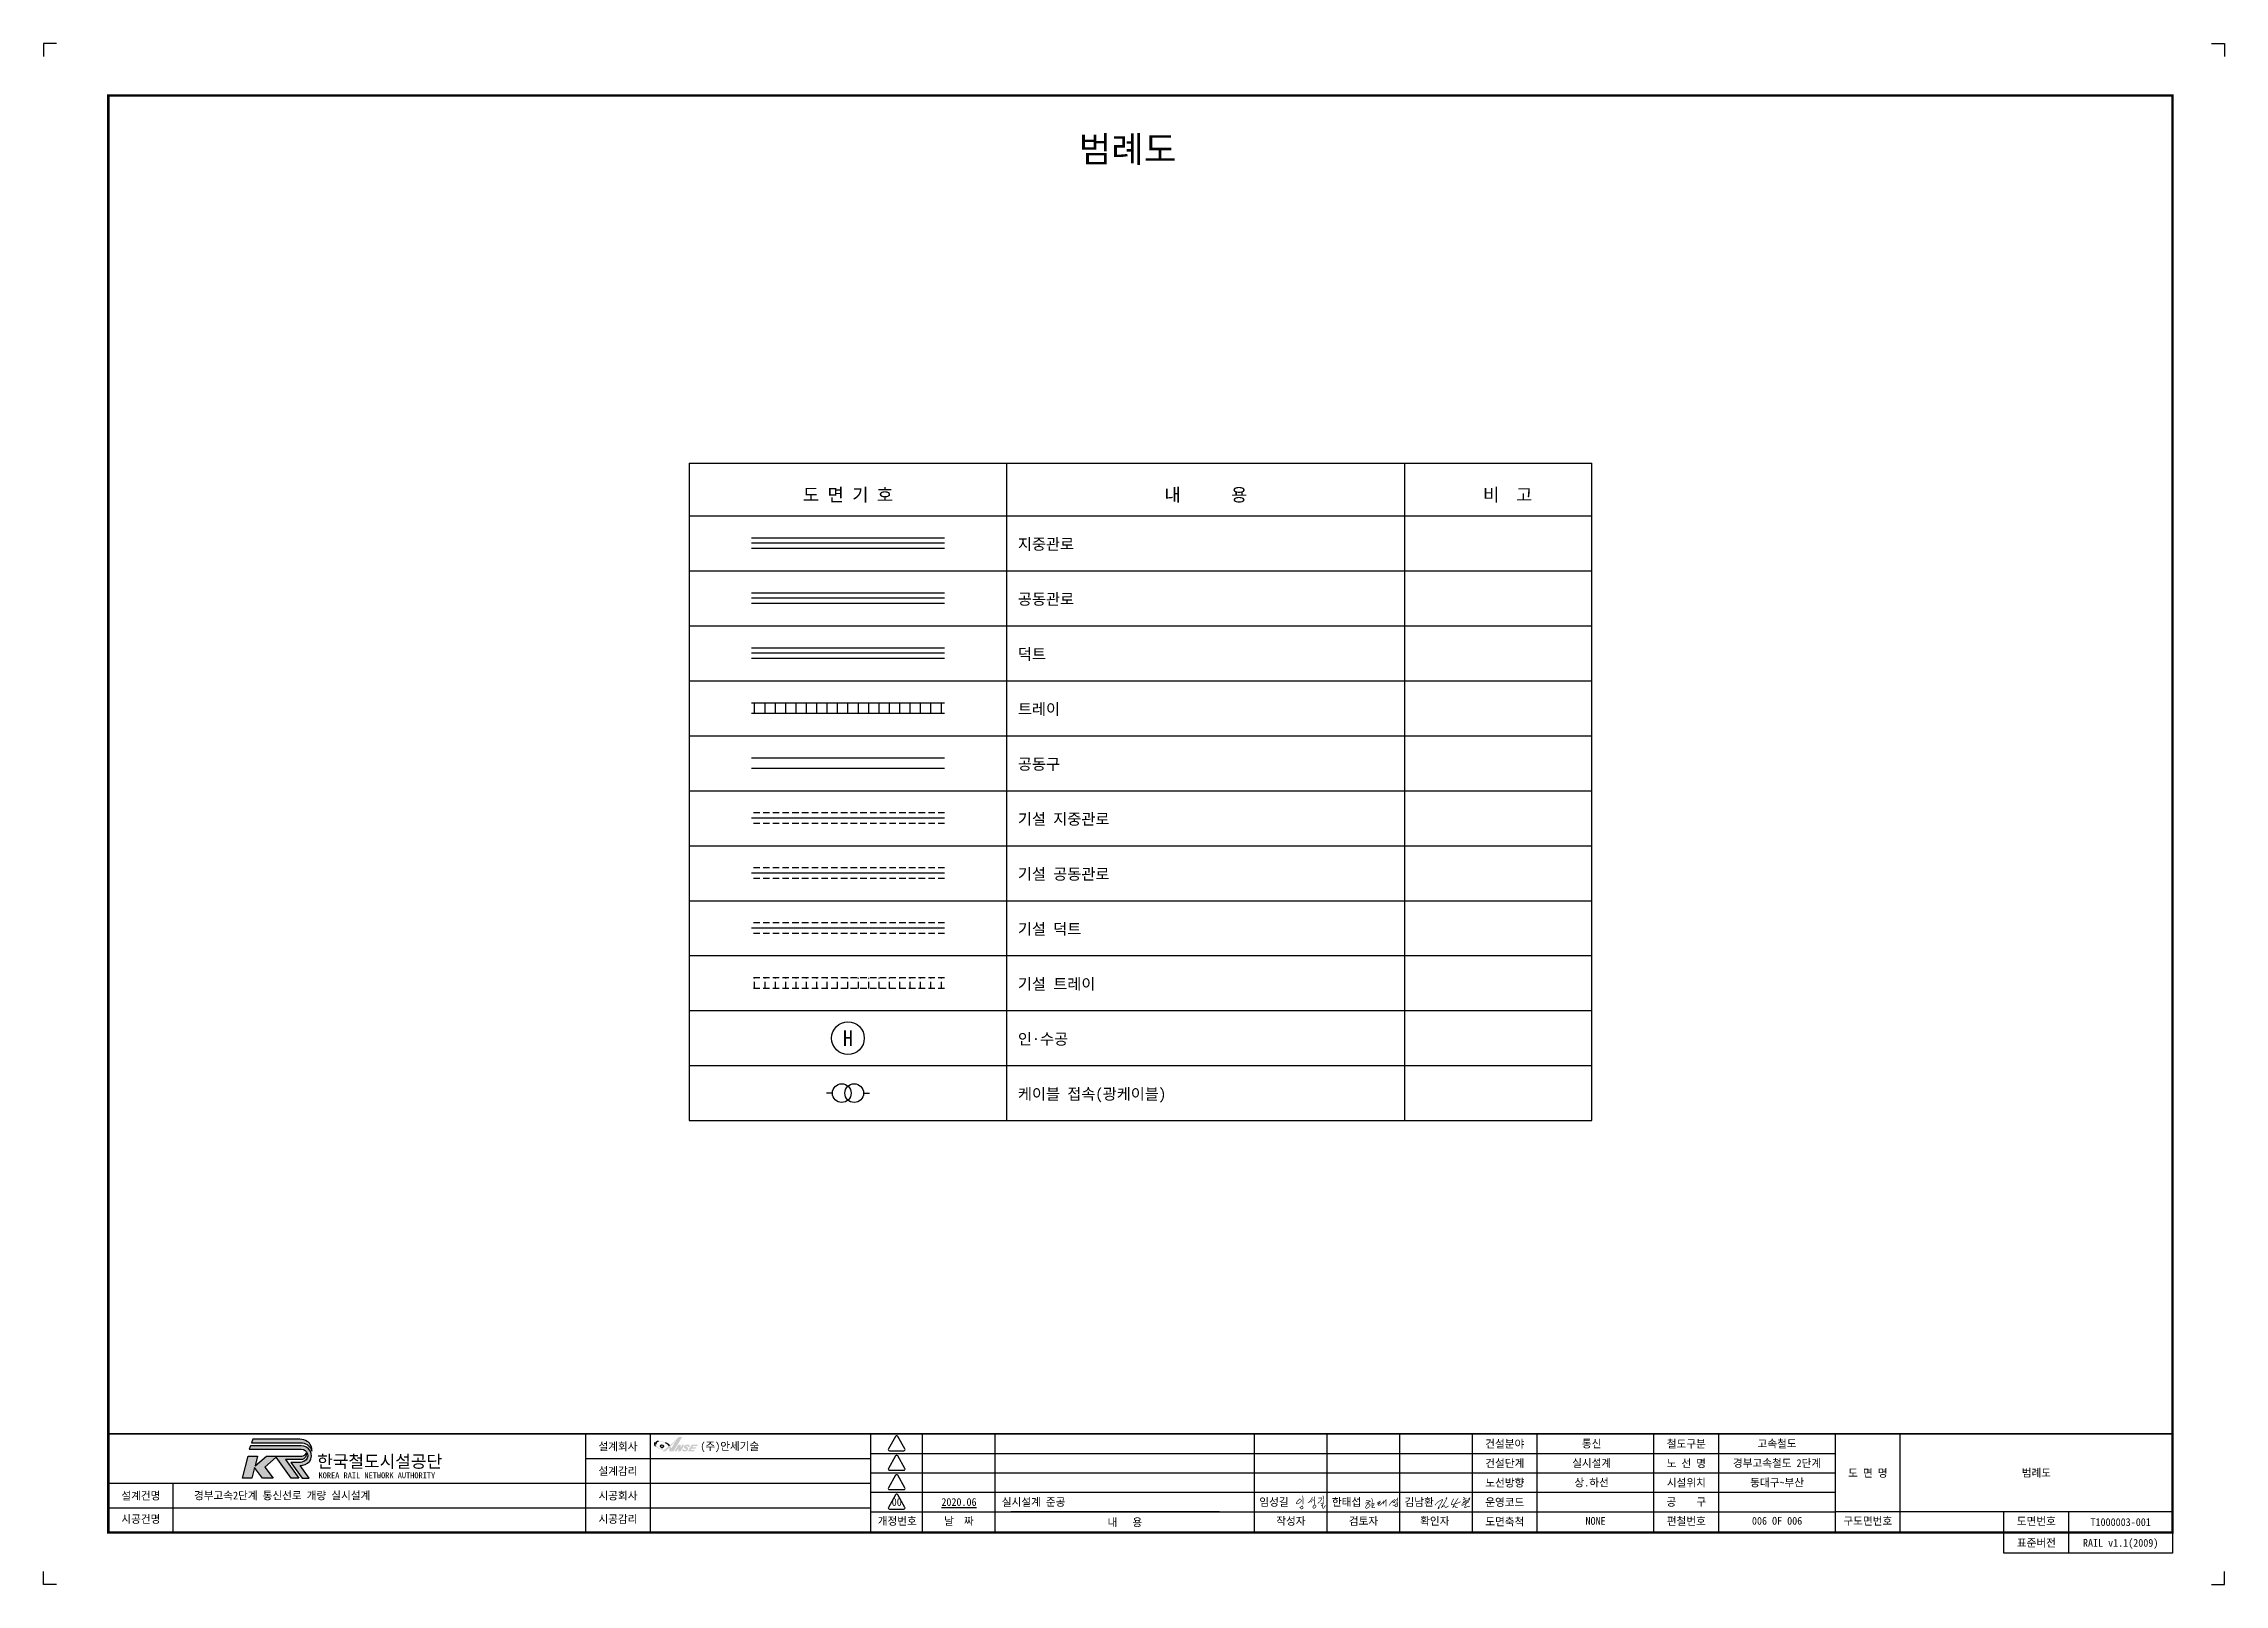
# Paper-space layout '1' of a CAD drawing. Header units: millimetres. Extents: x 0 to 841, y 0 to 594.
# The model-space entities are those that its viewports show. They can reach past a viewport. Long polylines and large blocks are cut down to what shows.
import ezdxf
from ezdxf.enums import TextEntityAlignment as Align

# ---------------------------------------------------------------- set-up
doc = ezdxf.new("R2010")
doc.units = ezdxf.units.MM
doc.linetypes.add('HIDDEN', pattern=[0.375, 0.25, -0.125])
for name, color, linetype in [('TI-TABL-LIN1', 4, 'Continuous'), ('TI-TABL-TEX1', 6, 'Continuous'), ('TN-CABL', 4, 'Continuous'), ('TN-LEAL', 1, 'Continuous'), ('TN-TABL-TEX2', 3, 'Continuous'), ('TN-TEXT', 3, 'Continuous'), ('TT-CABL', 4, 'Continuous'), ('TT-LEAL', 1, 'Continuous'), ('TX-BORD', 7, 'Continuous'), ('TX-PAPR', 2, 'Continuous'), ('TZ-CABL', 4, 'Continuous')]:
    doc.layers.add(name, color=color, linetype=linetype)
doc.styles.add('KORAIL', font='GulimChe.ttf')
doc.styles.get("Standard").update_dxf_attribs({"font": 'GulimChe.ttf'})
doc.styles.add('TB_TEXT', font='GulimChe.ttf')
doc.styles.add('TB_WBTXT', font='GulimChe.ttf')
doc.linetypes.add('TRACKS', pattern='A,0.15,[130,ltypeshp.shx,S=0.25,R=0,X=0,Y=0],0.15', length=0.3)
doc.linetypes.add('ZIGZAG', pattern='A,0.00254,-5.08,[131,ltypeshp.shx,S=5.08,R=0,X=-5.08,Y=0],-10.16,[131,ltypeshp.shx,S=5.08,R=180,X=5.08,Y=0],-5.08', length=20.32254)

# ---------------------------------------------------------------- blocks, each defined once
blk = doc.blocks.new('CXGLOGO-UNIT-KRNA-COLOR')
h = blk.add_hatch(color=166)
edge = h.paths.add_edge_path()
edge.add_arc((15.28417689820614, 4.197971711554786), 10.03249121347428, 59.1949703415619, 87.69044676991336)
edge.add_line((15.68847017159848, 14.22231343046722), (-14.58077318344994, 14.22231343046721))
edge.add_line((-14.58077318344994, 14.22231343046721), (-15.38071509633542, 11.90443236177839))
edge.add_line((-15.38071509633542, 11.90443236177838), (17.29224835930017, 11.90443236177838))
edge.add_arc((16.40496972615716, 4.82896358839912), 7.130885059787258, 14.433821095270389, 82.85230065833838, ccw=False)
edge.add_arc((17.20694736578605, 7.54275202069023), 6.175229065316809, 351.2787629966358, 418.6250231312662)
h = blk.add_hatch(color=166)
edge = h.paths.add_edge_path()
edge.add_line((-17.61769675105171, 3.377942272720972), (-11.56956172773232, 3.377942272720972))
edge.add_line((-11.56956172773232, 3.377942272720972), (-13.06088283087658, -2.830666747647513))
edge.add_line((-13.06088283087658, -2.830666747647527), (-5.769980558596217, 3.377942272720958))
edge.add_line((-5.769980558596217, 3.377942272720972), (16.93123742055946, 3.377942272720972))
edge.add_arc((16.51030444220336, 6.725367535210978), 3.373787257700758, 277.1672263052953, 339.2535510486157)
edge.add_arc((16.45098397643309, 4.507891306077056), 3.373015256171217, -86.06112926190627, 17.64403893110699, ccw=False)
edge.add_line((16.68268356637617, 1.142843428500271), (6.409140098785116, 1.142843428500271))
edge.add_line((6.409140098785116, 1.142843428500271), (15.02566023076918, -10.69490487547505))
edge.add_line((15.02566023076918, -10.69490487547505), (10.13744184566804, -10.69490487547505))
edge.add_line((10.13744184566804, -10.69490487547505), (0.3610050754658971, 2.715690841901562))
edge.add_line((0.3610050754658971, 2.715690841901562), (-6.929897196814466, -3.65848103617185))
edge.add_line((-6.929897196814437, -3.65848103617185), (-1.378868870883991, -10.77768656953279))
edge.add_line((-1.37886887088402, -10.77768656953279), (-8.338366678238344, -10.77768656953279))
edge.add_line((-8.338366678238344, -10.77768656953279), (-13.4751389175226, -3.989607281991979))
edge.add_line((-13.4751389175226, -3.989607281991979), (-15.13216124215234, -10.77768656953279))
edge.add_line((-15.13216124215234, -10.77768656953279), (-21.18029626547153, -10.77768656953279))
edge.add_line((-21.18029626547153, -10.77768656953279), (-17.61769675105171, 3.377942272720972))
h = blk.add_hatch(color=46)
edge = h.paths.add_edge_path()
edge.add_arc((15.3626483023003, 5.48570984433232), 6.164693250607485, 269.17804811812107, 301.54981839904974, ccw=False)
edge.add_line((15.27421408495229, -0.6783490670739951), (9.806037380742026, -0.6783490670739951))
edge.add_line((9.806037380742026, -0.6783490670739951), (17.17979127474254, -10.77768656953279))
edge.add_line((17.17979127474254, -10.77768656953279), (21.73660418394024, -10.77768656953279))
edge.add_line((21.73660418394024, -10.77768656953279), (15.85417240406139, -2.747885053589869))
edge.add_arc((15.50069825419408, 6.106947076098479), 8.86188445081437, 272.2859642479671, 317.0311776740321)
edge.add_arc((16.77008453705079, 3.680403470492848), 6.344758436319061, 325.2804642959406, 452.1313992745275)
edge.add_line((16.53411436829055, 10.02077236312815), (-16.03079960796163, 10.02077236312815))
edge.add_line((-16.03079960796163, 10.02077236312815), (-16.80918251026026, 7.765359858336168))
edge.add_line((-16.80918251026026, 7.765359858336168), (16.59983295563342, 7.765359858336154))
edge.add_arc((16.75941961683799, 3.778496836779979), 3.990055720799702, -62.719327377700324, 92.29221905133511, ccw=False)
at = {"color": 166}
for points in [[(20.42199890129865, 12.81502834436029, 0.1249796640422548), (15.68847017159848, 14.22231343046724), (-14.58077318344996, 14.22231343046722), (-15.38071509633542, 11.9044323617784), (17.2922483593002, 11.9044323617784, -0.3077284353953781), (23.31077690880468, 6.606419323991801, 0.3026142877980904)], [(-17.61769675105171, 3.377942272720986), (-11.56956172773232, 3.377942272720986), (-13.06088283087658, -2.830666747647513), (-5.769980558596217, 3.377942272720986), (16.93123742055948, 3.377942272720986, 0.2777302179227986), (19.66532577266452, 5.530260483704993, -0.48614111596212), (16.6826835663762, 1.142843428500271), (6.409140098785088, 1.142843428500271), (15.0256602307692, -10.69490487547505), (10.13744184566806, -10.69490487547505), (0.3610050754658971, 2.715690841901576), (-6.929897196814466, -3.65848103617185), (-1.37886887088402, -10.77768656953279), (-8.338366678238344, -10.77768656953279), (-13.4751389175226, -3.989607281991979), (-15.13216124215234, -10.77768656953279), (-21.18029626547153, -10.77768656953279)]]:
    blk.add_lwpolyline(points, format="xyb", close=True, dxfattribs=at)
at = {"color": 46}
blk.add_lwpolyline([(18.58826075616648, 0.2322474459183752, -0.1421954075661556), (15.27421408495229, -0.6783490670739809), (9.806037380742026, -0.6783490670739809), (17.17979127474257, -10.77768656953279), (21.73660418394027, -10.77768656953279), (15.85417240406142, -2.747885053589869, 0.1977569199555539), (21.98515803812353, 0.06668405780308717, 0.6179196503906048), (16.53411436829057, 10.02077236312816), (-16.03079960796163, 10.02077236312816), (-16.80918251026026, 7.765359858336183), (16.59983295563345, 7.765359858336168, -0.8026676882342173)], format="xyb", close=True, dxfattribs=at)
blk = doc.blocks.new('CXGLOGO-KRNA-COLOR')
blk.add_blockref('CXGLOGO-UNIT-KRNA-COLOR', (0, 0))
at = {"color": 166, "style": 'KORAIL'}
for s, height, p in [('한국철도시설공단', 8, (26.79254854174661, -4.014001240246074)), ('KOREA RAIL NETWORK AUTHORITY', 3.75, (27.68298465443854, -10.84773395970956))]:
    blk.add_text(s, height=height, dxfattribs=at).set_placement(p)
blk = doc.blocks.new('TXBLKA1-KRNAH')
at = {"layer": 'TX-BORD'}
h = blk.add_hatch(color=5, dxfattribs=at)
h.paths.add_polyline_path([(241.4063994686259, 53.44357285287721, 0.09642523414859705), (239.8506934763151, 54.59052834021374, 0.1233003788176915), (237.0705790972156, 55.37087359688543, 0.1079585573176012), (236.1834424471365, 55.25226173167918, 0.1479744967632781), (235.6317904149444, 54.71303053627582, 0.1467707650542255), (235.6000173035824, 53.85809466932704, 0.1668668906340415), (235.9240033840709, 53.3198987341905, 0.0840022519223122), (237.2964639736071, 52.29423785892604, 0.1250036223900326), (238.5997891564666, 51.9782219609117, 0.3243163253186445), (238.8993024140427, 52.1639993076975, 0.1812316841994872), (238.7988334253286, 52.76569717236617, -0.1762058791554287), (238.4060635148327, 52.66266980407688, -0.165955170282396), (238.425063548072, 52.37462073958824, -0.236090646811862), (238.1064143325348, 52.2743474617775, -0.1631967750734685), (237.1969485109004, 52.59840986077869, -0.211158794338377), (236.1112304448902, 54.02851277376504, -0.492063391591903), (237.1475978824753, 55.14159694789325, -0.264031753096197), (241.0109672421808, 53.11843606192538, -0.02330173323123221), (238.5104170231068, 51.28037746509509), (239.7464833621825, 51.28037746509509, 0.0347521230900015), (241.2386960682733, 52.65495257782658, -0.03845698336544384), (241.2873555266186, 51.28037746509506), (242.9664766844477, 51.28037746509509), (246.2480438904029, 56.80359968731734), (244.8822547063401, 56.80359968731732, -0.03632676023315431)])
h.paths.add_polyline_path([(242.0833795161043, 52.45582058973039), (241.6632429330507, 53.15953497372085, 0.03885019715927752), (244.0622135564541, 55.69276929772922)], flags=16)
h = blk.add_hatch(color=3, dxfattribs=at)
h.paths.add_polyline_path([(244.7924766844477, 51.28037746509516), (245.6064766844477, 51.28037746509516), (247.1357930234035, 53.85437746509512), (246.3217930234036, 53.85437746509512), (245.6397930234035, 52.70649984469454), (245.6397930234036, 53.8543774650951), (244.8257930234035, 53.85437746509513), (243.2964766844477, 51.28037746509511), (244.1104766844476, 51.28037746509511), (244.7924766844477, 52.42825508549571)])
h.paths.add_polyline_path([(247.7250968136725, 51.85435631423226, -0.2067005137707306), (247.1989352585047, 51.8073780813753, -0.3160270247789446), (247.0559488362285, 51.95158075908114, -0.03122541720630437), (247.0592218421318, 52.07237746509513), (246.3630355579726, 52.07237746509513, 0.483425717641843), (246.5161218719088, 51.35490450600067, 0.2038381155352339), (248.0368760640848, 51.4274591764632, 0.0797617688049846), (248.4319833208896, 51.79609764116977, 0.1723780745963488), (248.5790747301409, 52.30251099870635, 0.2215943035447014), (248.2992423273413, 52.81134193875869, 0.03844888053770572), (247.8706275260423, 53.02247861766765, -0.563174447129383), (247.8875138162585, 53.33800498238254, -0.2767727358270014), (248.2936286718885, 53.37017261532333, -0.3126275340550531), (248.421069443198, 53.08437746509512), (249.2083052296988, 53.08437746509512, 0.143900912874409), (249.1699902753837, 53.4756539916308, 0.1692487514255952), (248.8265357881816, 53.82067536417077, 0.1192157251017893), (248.044155149257, 53.88662052032796, 0.1676214941509024), (247.2366198436389, 53.47253802661655, 0.258991357786227), (246.9426491228063, 52.73639125105757, 0.2082459506505788), (247.3039148058284, 52.43556169179829, -0.0226445698384808), (247.7370988649366, 52.19640682992101, -0.5881030024955343)])
h.paths.add_polyline_path([(249.5632536799511, 51.83037746509512), (249.8246752763538, 52.27037746509513), (251.3646752763537, 52.27037746509513), (251.7175944314973, 52.86437746509515), (250.1775944314974, 52.86437746509514), (250.4390160279001, 53.3043774650951), (251.9790160279002, 53.30437746509514), (252.3057930234035, 53.85437746509513), (249.9957930234035, 53.85437746509511), (248.4664766844477, 51.28037746509514), (250.7764766844476, 51.28037746509514), (251.103253679951, 51.83037746509517)])
h.paths.add_polyline_path([(239.0548122739692, 53.25414133625151, 1), (237.8668122739692, 53.25414133625151, 1)])
at = {"layer": 'Defpoints', "color": 1}
blk.add_line((836.0020000199921, 593.9999999999998), (840.9999999999999, 593.9999999999998), dxfattribs=at)
for points in [[(4.997999980007762, 593.9999999999997), (0, 593.9999999999997), (0, 589.0020000199917)], [(836.0020000199921, 593.9999999999998), (840.9999999999999, 593.9999999999998), (840.9999999999999, 589.0020000199918)], [(4.997999980007762, 0), (0, 0), (0, 4.99799998000799)], [(836.002000019992, 0), (841, 0), (841.0000000000005, 4.997999980008444)]]:
    blk.add_lwpolyline(points, dxfattribs=at)
at = {"layer": 'TX-BORD'}
for p, q in [((234, 19.99999999999951), (234, 57.99999999999968)), ((319, 50.49999999999934), (549.5, 50.49999999999855)), ((339, 19.99999999999923), (339, 57.99999999999974)), ((367, 19.99999999999911), (367, 57.99999999999974)), ((466.9999999999999, 20.0000000000004), (466.9999999999999, 57.99999999999875)), ((494.9999999999999, 20.00000000000028), (494.9999999999999, 57.99999999999852)), ((523, 20.0000000000004), (523, 57.99999999999847)), ((549.5, 50.49999999999855), (691, 50.49999999999812)), ((576, 20.00000000000031), (576, 57.99999999999849)), ((621, 20.00000000000118), (621, 57.99999999999839)), ((646, 20.0000000000001), (646, 57.99999999999828)), ((716, 19.9999999999979), (716.0000000000001, 57.99999999999795)), ((209, 48.49999999999962), (319, 48.49999999999928)), ((319, 42.99999999999934), (549.5, 42.99999999999855)), ((549.5, 42.99999999999855), (691, 42.99999999999812)), ((25, 39.00000000000006), (319, 38.99999999999928)), ((50, 19.99999999999988), (50, 38.99999999999997)), ((319, 35.49999999999934), (549.5, 35.49999999999855)), ((549.5, 35.49999999999855), (691, 35.49999999999812)), ((25, 29.50000000000006), (319, 29.49999999999928)), ((319, 27.99999999999934), (691, 27.99999999999812)), ((453.4999999999999, 27.99999999999879), (373, 27.99999999999919)), ((821, 27.99999999999812), (691, 27.99999999999812)), ((756, 19.99999999999791), (755.9999999999999, 27.99999999999812)), ((781, 11.99999999999773), (781, 27.99999999999812))]:
    blk.add_line(p, q, dxfattribs=at)
at = {"layer": 'TX-BORD', "const_width": 1}
blk.add_lwpolyline([(821, 19.99999999999773), (25, 20), (25, 573.9999999999997), (820.9999999999998, 573.9999999999997)], close=True, dxfattribs=at)
at = {"layer": 'TX-BORD'}
for points, const_width in [([(25.00000000000011, 58), (821, 57.99999999999773)], 0.5), ([(209, 19.99999999999974), (209, 57.99999999999968)], 0.5), ([(209, 19.99999999999972), (209, 57.99999999999966)], 0.5), ([(319, 19.99999999999927), (319, 57.99999999999813)], 0.5), ([(551, 20.00000000000139), (551, 57.99999999999861)], 0.5), ([(691, 20.00000000000011), (691, 57.99999999999807)], 0.5), ([(489.1600130389994, 32.46758681266878), (490.22769196775, 32.59938858090062)], 0.24), ([(510.0195796562228, 32.43315865535465), (511.2216600393266, 32.30293667485783), (511.2922693479622, 32.1668278932549), (511.28554090288, 31.9077124872286), (509.6835233896283, 31.24552475898876), (511.28554090288, 31.9077124872286), (511.9313286380223, 32.15023345217782), (511.28554090288, 31.9077124872286), (510.4537922597842, 30.86892563103505), (510.0597024275287, 30.24966009294681), (509.8647272572325, 29.8770235864249), (509.8215426190765, 29.6411571450257), (509.8543496174455, 29.47737607289842), (509.9407347756124, 29.37885643642278), (510.0658844703124, 29.34598316633331), (510.377553486029, 29.36010789451473), (511.0940902096072, 29.83769479681174), (511.3156183482955, 30.09114776199823), (511.5303164968819, 30.36699591331474), (511.5229972602684, 30.65601486439562), (511.4681617134057, 30.82777389541171), (511.3305045330214, 30.94984247781906), (511.0203729469538, 30.99492484767131), (510.4537922597842, 30.86892563103505)], 0.24), ([(511.9571233353812, 33.11841061813107), (512.3188559754868, 32.89579810447938), (512.3888763620682, 32.39646775563116), (512.3089045462767, 31.14291876892929), (512.2140114912289, 29.77130198520653), (512.2440207097343, 29.55730306202396), (512.3852654898242, 29.51809883752059), (512.6112857162404, 29.54776629821356), (512.9451608293314, 29.62201530189366), (513.4822841179124, 29.7620596115455)], 0.24), ([(512.3089045462767, 31.14291876892929), (512.9860430710444, 31.19640857273485), (513.1272884185106, 31.15720433349835), (513.0345209506017, 30.78055635050804), (512.2140114912289, 29.77130198520653)], 0.24), ([(514.3163578836425, 31.56858735552991), (514.586728285788, 31.64009160057004), (515.5028008936694, 32.11362721610429), (514.586728285788, 31.64009160057004), (514.6929858064879, 31.1923586798561), (514.1469815877547, 30.84663189918577), (514.6929858064879, 31.1923586798561), (515.4700917400646, 31.61060939486251), (514.7500344024163, 30.61502936078811), (514.9345663128912, 30.40738186147609), (515.1963537790617, 30.40058403105619), (515.6168203127538, 30.70376478082544), (516.6669987015013, 31.80201633296501), (516.6912952910376, 32.23327131185404), (516.6669987015013, 31.80201633296501), (516.6648054946926, 31.21313749912653), (517.6365254025742, 32.56863166660084), (517.6739970641008, 29.97634225010394)], 0.24), ([(521.0509741958283, 32.83161386854748), (519.7855918590473, 31.70268532271622), (518.8307215322681, 30.4296285236174), (519.7855918590473, 31.70268532271622), (520.4182830274381, 32.26714959563176), (520.3229954945118, 31.82479576568685), (520.4101467007035, 31.55040232489407), (520.6382713970792, 31.46074620867914), (520.9993470358123, 31.65023459590343), (520.9436001127857, 31.92381256224078), (522.0068294404413, 32.9323919349445), (522.0190515063767, 33.40306911795648), (522.0068294404413, 32.9323919349445), (521.9909521822854, 31.9175488922608), (521.9930006314049, 31.59303279171116), (521.6959443325215, 31.85194366627141), (521.9930006314049, 31.59303279171116), (522.084101500496, 31.06733983674239), (522.0642745863341, 30.30379657370164), (521.9726533908793, 30.0026459591204), (521.5831610857113, 29.92902749246278), (521.2914130121752, 29.98893583095195), (521.1293555373916, 30.20247512313478), (521.1724386815708, 30.6514177690894), (521.3588159383374, 30.97104128837343), (521.7684290609693, 31.01273765895757), (522.0824718926236, 31.00458291440314)], 0.24), ([(521.1508971094813, 30.42694644611208), (520.8733568052329, 30.42891997178446), (520.4675461101602, 30.53365677394813), (520.2829228318344, 30.68498252796176)], 0.24)]:
    blk.add_lwpolyline(points, dxfattribs=dict(at, const_width=const_width))
for points in [[(328.5826735850457, 57.05240101960221), (325.7768011598474, 52.19248741960226, 0.5773502691896272), (326.1665125915504, 51.51748741960226), (331.778257441947, 51.51748741960226, 0.5773502691896232), (332.16796887365, 52.19248741960226), (329.3620964484516, 57.05240101960221, 0.5773502691896242)], [(328.5826735850457, 49.55240101960221), (325.7768011598474, 44.69248741960226, 0.5773502691896272), (326.1665125915504, 44.01748741960226), (331.778257441947, 44.01748741960226, 0.5773502691896232), (332.16796887365, 44.69248741960226), (329.3620964484516, 49.55240101960221, 0.5773502691896242)], [(328.5826735850457, 42.05240101960221), (325.7768011598474, 37.19248741960226, 0.5773502691896272), (326.1665125915504, 36.51748741960226), (331.778257441947, 36.51748741960226, 0.5773502691896232), (332.16796887365, 37.19248741960226), (329.3620964484516, 42.05240101960221, 0.5773502691896242)], [(328.5826735850457, 34.5524010196022), (325.7768011598474, 29.69248741960226, 0.5773502691896272), (326.1665125915504, 29.01748741960226), (331.778257441947, 29.01748741960226, 0.5773502691896232), (332.16796887365, 29.69248741960226), (329.3620964484516, 34.5524010196022, 0.5773502691896242)]]:
    blk.add_lwpolyline(points, format="xyb", close=True, dxfattribs=at)
at = {"layer": 'TX-BORD', "const_width": 0.24}
for points in [[(485.567285710192, 34.23816660067875, -0.0315208250896126), (485.6352432469447, 32.1231589344341, 0.01545159354873661), (485.6352432469447, 30.85221385695056, 0.4889471790532753)], [(489.3008338347067, 33.60305291328195, -0.1169116306475773), (488.105782817671, 31.7167442588446, -0.2452755319851038), (487.5358354321506, 31.54526165202877, -2.571837146302994)], [(490.1523264123298, 33.8671961342554, -0.08927261928605283), (490.1170769467676, 31.67186217434339, 0.0689433395333102), (490.061778251975, 30.69346322219388, 0.261352815596447)], [(493.3164155472246, 34.21656804255619, -0.1022877787228727), (493.6023067715025, 33.42068805855636, -0.0802890052105026), (493.5954998333249, 33.06696361665927, 0.06676074427730172), (493.5750790187921, 32.62480805401915, -0.06277988218908334), (493.5342374255626, 31.55683231704655, 8.85417029970614)], [(547.4287145555815, 33.59059871948222, -0.1453477231865773), (547.8821668109332, 33.43211164973408, -0.3072246283789717), (547.954905116581, 33.23268257686982, -0.2126787621477938), (547.3756835712087, 32.49480513249635, -0.1136809964858682), (548.6240789315902, 33.0428295144224, -0.2665072785482806), (548.7411508151916, 33.00225239305391, -3.538723351215448)], [(484.5431941346402, 33.0880641900727, 0.07113350893930157), (483.1460291253061, 31.48428371282948, 0.3942135620219872), (483.2144370805152, 31.10048658874554, 0.2242607603461479), (483.5203546876157, 31.03778224794754, 0.1934384841540774), (484.9697578034828, 32.07516835464401, 0.5449831934072701), (484.6744032917641, 32.71826599349146, 0.0661455407702451), (484.0340821535663, 32.72479497367913, 27.19620828144033)], [(484.4053947816812, 29.84067552136606, 0.02121038023961067), (484.9843805523507, 29.12186194317388, 0.4093688916916354), (485.1375789838694, 29.10809021232273, -0.2118114242614196), (485.4934052928879, 29.20657070306955, 0.4163773721145751), (485.622868242828, 29.30329260849017, 0.1236428030984302), (485.5357840071902, 30.12197306158451, 0.5236310273086059), (485.2838641512782, 30.18738400302342, -0.07298348861113386), (484.5123838037691, 29.69812522186499, 0.005941047346892754)], [(488.5719707142399, 32.27186917162044, -0.1424383958817763), (489.0672829214311, 31.68334750603535, 5.949847471980058)], [(490.0497950649465, 30.53575144257893, 0.2351541737208142), (489.4948041222574, 29.90253390603441, 0.3458570438821519), (489.7025830199407, 29.40732779558467, 0.3067464627027267), (490.2024013395027, 29.45127606035172, 0.1030949943348976), (490.6340585366794, 29.98249932418489, 0.3955710434305414), (490.4877325877031, 30.49821213160635, 0.2429150864420287), (490.0497950649465, 30.53575144257893, 6.064712890599078)], [(491.5467722029546, 33.36415258397434, 0.1399758899503816), (491.8312078334587, 33.2638304953132, 0.0963550295286438), (492.6386547054079, 33.37036174893733, -0.2403214119864326), (492.8521811880868, 33.33843919864717, -0.3531911313863954), (492.931623681841, 33.05324214107854, -0.1573354964211856), (491.3278630192179, 31.22275924672431, -6.381378270864935)], [(492.462127067031, 31.10807719204455), (493.2185477046943, 31.39570334334478, -0.3751763844346677), (493.4524684473001, 31.30912382228014, -0.2662442579652043), (493.4484701693717, 31.12707074739104, -0.04221881482638937), (493.0661439045293, 30.59911773180915, -0.1599388506060752), (492.6282065251175, 30.33514123428698, -0.1716468978659413), (493.2019252739036, 30.37047473526302, -0.4580577727087703), (493.2928568454992, 30.17389456015418, 0.1593261034394191), (493.2271244123955, 29.57774027525748, 0.2277070299917411), (493.3891924765131, 29.36629259081277, 0.4079876222113941), (493.7313361037197, 29.47426588522606, -0.001483360995179626), (493.8934041678377, 29.77569130816914, 0.004185728219223644), (494.1419649915181, 30.24403319376085, -0.1004838167353817), (494.3284650132841, 30.4747327748051, -0.3462772570127932)], [(536.704647253515, 30.47575809198479, -0.3829011668533099), (536.6544238616606, 30.70942877412534, -0.125119935138151), (539.4035124403114, 32.69428475443408, -0.4742392211929056), (539.594606955572, 32.58758027954589, -0.04611297589722658), (537.9178262766653, 29.73134225902484, 0.1511126254243947), (537.7701553680381, 29.29024782838795, 0.5899101948395717), (537.8836722119279, 29.22404705202342, 0.09633819129865563), (538.3313992754141, 29.72184362504001, 2.196927439873245)], [(540.7295895474521, 33.09193777111808, -0.07138322352676257), (541.0491920127992, 33.41143348245159, -0.3469168754638275), (541.1559125424179, 33.40874946982318, -0.258278056485525), (541.1795679411581, 33.34817257261117, -0.07991812936488407), (541.0633379315389, 32.96250225786001, -0.04859613314150261), (539.0615061332904, 29.69249965372602, 0.9474271785166223), (539.1290428549656, 29.63556546594456, -0.0224371194952738), (540.0414609823745, 30.35867141586037, -0.3445845682797379), (540.2010581106322, 30.35254140647872, -0.122839821013551), (540.2458199508179, 30.29040408266486, 0.01134666789683998), (540.4327940074456, 29.85123779618325, 0.1946381539205256), (540.6026424585926, 29.68943912178633, 0.1894350663675422), (540.8967596755318, 29.68878376612302, 0.009403714098728472), (541.8418090140565, 30.24163245378078, 3.287275676767035)], [(543.8420960995625, 33.06709409687794, 0.03021207067528596), (542.8540497640583, 31.05758390290795, 0.5751126183441571), (543.0827442062273, 30.75504022528882, 0.04316752152514487), (545.9591369327879, 31.58069965371981, 0.2375944772726702), (546.3216115529408, 31.97891731352468, 1.260424628689875)], [(545.6059481643074, 33.10969677428137, 0.1508889298897837), (545.1274291014363, 32.65125699446706, 0.02528797990403029), (543.3746073913583, 29.60737589548124), (544.0703635234563, 30.22773812793379, -0.4483591503708001), (544.3286808184728, 30.15895767083767, 0.07381870202125924), (544.5916469825834, 29.67350856632093, 0.359456330508729), (544.9387346210531, 29.58973499949959, 0.03198204874911447), (545.261183399888, 29.77318505800183, 3.102048423349282)], [(547.5964313662249, 31.8548065230826, 0.2397596550344159), (547.5683102066182, 31.49645921924402, 0.3457956243630474), (547.6941090722333, 31.42565813903074, 0.1953520430237929), (548.6373186506487, 32.18055593017826, 0.3938884349755809), (548.5965903271918, 32.34665819022299, 0.2937835068685055), (548.3471721901808, 32.34875308635476, 0.09962314972719387), (547.4357401935519, 31.42699384799051, 0.02205006722789387), (546.9287504382116, 30.68954556062784, 0.3809882449081143), (546.9753792536186, 30.44186045064851, 0.1886603082873227), (547.0977179921463, 30.40618311146241), (549.2207640344812, 31.58799649530292, 0.1221544966629195), (549.4427630448322, 31.79524421172248), (550.0391969624475, 33.22404807348597, 0.3960413431797455), (549.9905372153855, 33.35720465120475, 0.2241416786671596), (549.8811996584081, 33.3599678702886, 0.07835829886526682), (549.0247029770882, 32.08246476858518), (547.9465664082077, 29.67098540017275, 0.4442851350739047), (547.9726422530986, 29.61192225250838), (548.2886424573538, 29.59731744336145, 0.1791850400184117), (548.5015872919281, 29.66515921829433), (549.1484853754121, 30.06549458472305, -0.1356156041427086), (549.3438448737991, 30.12264125254175), (550.0365688798648, 30.10626349708465)]]:
    blk.add_lwpolyline(points, format="xyb", dxfattribs=at)
at = {"layer": 'TX-BORD'}
blk.add_lwpolyline([(821, 19.99999999999773), (821, 11.99999999999773), (756, 11.99999999999773), (756, 19.9999999999979)], close=True, dxfattribs=at)
at = {"layer": 'TX-BORD', "color": 3}
blk.add_circle((238.4608122739692, 53.25414133625151), 0.593999999999997, dxfattribs=at)
at = {"layer": 'TX-BORD', "color": 5}
for centre, radius, start, end in [((237.0407774215004, 54.23260814373613), 1.4886403393355, 161.1721601774219, 194.5710813612148), ((236.5458838021515, 54.06087705755738), 0.9673593593343283, 192.1003579681142, 229.9942930882455), ((237.0580058580298, 54.18600285167751), 0.9597847714808813, 84.64387314626362, 189.4443139738101), ((237.6825041188555, 50.02110150023881), 5.057737313827633, 42.58477377381887, 64.61569817096493)]:
    blk.add_arc(centre, radius, start, end, dxfattribs=at)
at = {"layer": 'TX-BORD', "xscale": 0.6, "yscale": 0.6}
blk.add_blockref('CXGLOGO-KRNA-COLOR', (89.4110299700556, 47.41471794833096), dxfattribs=at)
at = {"layer": 'TX-BORD', "style": 'TB_TEXT'}
for s, p in [('설계회사', (221.5, 53.24999999999958)), ('건설분야', (563.5, 54.24999999999847)), ('철도구분', (633.5, 54.24999999999825)), ('설계감리', (221.5, 43.74999999999958)), ('건설단계', (563.5, 46.74999999999847)), ('노 선 명', (633.5, 46.74999999999836)), ('도 면 명', (703.5, 42.99999999999807)), ('설계건명', (37.5, 34.24999999999996)), ('시공회사', (221.5, 34.24999999999958)), ('노선방향', (563.5, 39.24999999999844)), ('시설위치', (633.5, 39.24999999999836)), ('시공건명', (37.5, 25.24999999999995)), ('시공감리', (221.5, 25.24999999999958)), ('개정번호', (329.2127044477675, 24.49999999999928)), ('날  짜', (353, 24.49999999999917)), ('내   용', (417, 23.99999999999896)), ('작성자', (480.9999999999999, 24.49999999999955)), ('검토자', (508.9999999999999, 24.49999999999943)), ('확인자', (536.5, 24.49999999999932)), ('운영코드', (563.5, 31.74999999999841)), ('도면축척', (563.5, 24.24999999999848)), ('공    구', (633.5, 31.74999999999834)), ('편철번호', (633.5, 24.4999999999992)), ('구도면번호', (703.5, 24.50757901944519)), ('도면번호', (768.5, 24.50757901944518))]:
    blk.add_text(s, height=3, dxfattribs=at).set_placement(p, align=Align.MIDDLE)
blk.add_text('표준버전', height=3, dxfattribs=at).set_placement((768.5, 15.99999999999778), align=Align.MIDDLE_CENTER)
at = {"layer": 'TX-BORD', "style": 'TB_TEXT', "flags": 1}
blk.add_attdef('TD_CLASSCODE', text='', height=3, dxfattribs=at).set_placement((25, 577.5412453576101), align=Align.MIDDLE_LEFT)
at = {"layer": 'TX-BORD'}
for tag, height, style, p in [('TB_MTITIL', 10, 'TB_WBTXT', (417.9999999999999, 553.3264135606181)), ('TB_STITL', 7, 'TB_WBTXT', (417.9999999999999, 538.3264135606181)), ('TR_RNUM4', 3, 'TB_TEXT', (329, 54.24999999999928)), ('TR_RDAT4', 3, 'TB_TEXT', (353.0000000000001, 54.24999999999917)), ('TD_FIELD', 3, 'TB_TEXT', (597, 54.24999999999835)), ('TD_RLCLASS', 3, 'TB_TEXT', (668.5, 54.24999999999814)), ('TD_DNAME_TOP', 3, 'TB_TEXT', (768.5, 48.98105525044199)), ('TR_RNUM3', 3, 'TB_TEXT', (329, 46.74999999999928)), ('TR_RDAT3', 3, 'TB_TEXT', (353.0000000000001, 46.74999999999923)), ('TD_CSTEP', 3, 'TB_TEXT', (597, 46.74999999999835)), ('TD_RLNAME', 3, 'TB_TEXT', (668.5, 46.7499999999982)), ('TD_DNAME_MAIN', 3, 'TB_TEXT', (768.5, 42.99999999999807)), ('TR_RNUM2', 3, 'TB_TEXT', (329, 39.24999999999928)), ('TR_RDAT2', 3, 'TB_TEXT', (353, 39.24999999999923)), ('TD_DIRCODE', 3, 'TB_TEXT', (597, 39.24999999999841)), ('TD_RLSECT', 3, 'TB_TEXT', (668.5, 39.2499999999982)), ('TD_DNAME_BOT', 3, 'TB_TEXT', (768.5, 36.98105525044199)), ('TR_RNUM1', 3, 'TB_TEXT', (329, 31.74999999999928)), ('TR_RDAT1', 3, 'TB_TEXT', (353, 31.74999999999923)), ('TD_SYSCODE', 3, 'TB_TEXT', (597, 31.74999999999839)), ('SCALE', 3, 'TB_TEXT', (598.5, 24.45421792919021)), ('TD_CSECT', 3, 'TB_TEXT', (668.5, 31.74999999999818)), ('TD_DWGNO', 3, 'TB_TEXT', (668.5, 24.49999999999915)), ('TD_DWGCODE_PREV', 3, 'TB_TEXT', (736, 23.99999999999801)), ('TD_DWGCODE', 3, 'TB_TEXT', (801, 23.99999999999793)), ('TD_VERSION', 3, 'TB_TEXT', (801, 15.99999999999778))]:
    blk.add_attdef(tag, text='', height=height, dxfattribs=dict(at, style=style)).set_placement(p, align=Align.MIDDLE_CENTER)
at = {"layer": 'TX-BORD', "style": 'TB_TEXT'}
for tag, p in [('TD_DCOMP', (253.2700311982203, 53.24999999999947)), ('TR_RCON4', (369.5197403258117, 54.24999999999894)), ('TR_DGN4', (468.8277370126343, 54.24999999999864)), ('TR_CHK4', (496.8277370126343, 54.24999999999852)), ('TR_APP4', (524.8277370126343, 54.24999999999841)), ('TD_DSCCOMP', (253.2700311982203, 43.74999999999941)), ('TR_RCON3', (369.5197403258117, 46.749999999999)), ('TR_DGN3', (468.8277370126343, 46.74999999999869)), ('TR_CHK3', (496.8277370126343, 46.74999999999858)), ('TR_APP3', (524.8277370126343, 46.74999999999847)), ('TD_DNAME', (58, 34.24999999999981)), ('TD_CCOMP', (253.2700311982203, 34.24999999999941)), ('TR_RCON2', (369.5197403258117, 39.249999999999)), ('TR_DGN2', (468.8277370126343, 39.24999999999869)), ('TR_CHK2', (496.8277370126343, 39.24999999999858)), ('TR_APP2', (524.8277370126343, 39.24999999999847)), ('TD_CNAME', (58, 25.14999999999979)), ('TD_CSCOMP', (253.2700311982203, 25.24999999999941)), ('TR_RCON1', (369.5197403258117, 31.749999999999)), ('TR_DGN1', (468.8277370126343, 31.74999999999869)), ('TR_CHK1', (496.8277370126343, 31.74999999999858)), ('TR_APP1', (524.8277370126343, 31.74999999999847))]:
    blk.add_attdef(tag, text='', height=3, dxfattribs=at).set_placement(p, align=Align.MIDDLE_LEFT)

msp = doc.modelspace()

# ---------------------------------------------------------------- linework, layer by layer
at = {"layer": 'TI-TABL-LIN1'}
msp.add_line((1939.208074048111, 1027.83542848761), (2287.208074048111, 1027.83542848761), dxfattribs=at)
msp.add_lwpolyline([(1939.208074048111, 1027.83542848761), (1939.208074048111, 774.3754284876101), (2287.208074048111, 774.3754284876101), (2287.208074048111, 1027.83542848761)], dxfattribs=at)
at = {"layer": 'TN-CABL', "ltscale": 10, "flags": 128}
for points in [[(2037.659598897142, 998.9754284876096), (1963.15654919908, 998.9754284876096)], [(2037.659598897142, 994.9754284876096), (1963.15654919908, 994.9754284876096)], [(2037.659598897142, 977.7754284876096), (1963.156549199081, 977.7754284876096)], [(2037.659598897142, 975.7754284876096), (1963.156549199081, 975.7754284876096)], [(2037.659598897142, 973.7754284876096), (1963.156549199081, 973.7754284876096)], [(2037.659598897142, 956.5754284876095), (1963.156549199081, 956.5754284876095)], [(2037.659598897142, 952.5754284876095), (1963.156549199081, 952.5754284876095)], [(2037.659598897142, 935.3754284876096), (1963.156549199081, 935.3754284876096)], [(1964.408074048112, 931.3754284876096), (1964.408074048112, 935.3754284876096)], [(1968.408074048112, 931.3754284876096), (1968.408074048112, 935.3754284876096)], [(1972.408074048112, 931.3754284876096), (1972.408074048112, 935.3754284876096)], [(1976.408074048112, 931.3754284876096), (1976.408074048112, 935.3754284876096)], [(1980.408074048112, 931.3754284876096), (1980.408074048112, 935.3754284876096)], [(1984.408074048112, 931.3754284876096), (1984.408074048112, 935.3754284876096)], [(1988.408074048112, 931.3754284876096), (1988.408074048112, 935.3754284876096)], [(1992.408074048112, 931.3754284876096), (1992.408074048112, 935.3754284876096)], [(1996.408074048112, 931.3754284876096), (1996.408074048112, 935.3754284876096)], [(2000.408074048112, 931.3754284876096), (2000.408074048112, 935.3754284876096)], [(2004.408074048112, 931.3754284876096), (2004.408074048112, 935.3754284876096)], [(2008.408074048112, 931.3754284876096), (2008.408074048112, 935.3754284876096)], [(2012.408074048112, 931.3754284876096), (2012.408074048112, 935.3754284876096)], [(2016.408074048112, 931.3754284876096), (2016.408074048112, 935.3754284876096)], [(2020.408074048112, 931.3754284876096), (2020.408074048112, 935.3754284876096)], [(2024.408074048112, 931.3754284876096), (2024.408074048112, 935.3754284876096)], [(2028.408074048112, 931.3754284876096), (2028.408074048112, 935.3754284876096)], [(2032.408074048112, 931.3754284876096), (2032.408074048112, 935.3754284876096)], [(2036.408074048112, 931.3754284876096), (2036.408074048112, 935.3754284876096)], [(2037.659598897142, 931.3754284876096), (1963.156549199081, 931.3754284876096)], [(2037.659598897142, 914.1754284876096), (1963.156549199081, 914.1754284876096)], [(2037.659598897142, 910.1754284876096), (1963.156549199081, 910.1754284876096)]]:
    msp.add_lwpolyline(points, dxfattribs=at)
at = {"layer": 'TN-CABL', "linetype": 'HIDDEN', "ltscale": 10, "flags": 128}
for points in [[(2037.659598897142, 892.9754284876097), (1963.15654919908, 892.9754284876097)], [(2037.659598897142, 888.9754284876097), (1963.15654919908, 888.9754284876097)], [(2037.659598897142, 871.7754284876098), (1963.15654919908, 871.7754284876098)], [(2037.659598897142, 869.7754284876098), (1963.15654919908, 869.7754284876098)], [(2037.659598897142, 867.7754284876098), (1963.15654919908, 867.7754284876098)], [(2037.659598897142, 850.5754284876099), (1963.15654919908, 850.5754284876099)], [(2037.659598897142, 846.5754284876099), (1963.15654919908, 846.5754284876099)], [(2037.659598897142, 829.37542848761), (1963.15654919908, 829.37542848761)], [(2037.659598897142, 825.37542848761), (1963.15654919908, 825.37542848761)], [(1964.408074048111, 825.37542848761), (1964.408074048111, 829.37542848761)], [(1968.408074048111, 825.37542848761), (1968.408074048111, 829.37542848761)], [(1972.408074048111, 825.37542848761), (1972.408074048111, 829.37542848761)], [(1976.408074048111, 825.37542848761), (1976.408074048111, 829.37542848761)], [(1980.408074048111, 825.37542848761), (1980.408074048111, 829.37542848761)], [(1984.408074048111, 825.37542848761), (1984.408074048111, 829.37542848761)], [(1988.408074048111, 825.37542848761), (1988.408074048111, 829.37542848761)], [(1992.408074048111, 825.37542848761), (1992.408074048111, 829.37542848761)], [(1996.408074048111, 825.37542848761), (1996.408074048111, 829.37542848761)], [(2000.408074048111, 825.37542848761), (2000.408074048111, 829.37542848761)], [(2004.408074048111, 825.37542848761), (2004.408074048111, 829.37542848761)], [(2008.408074048111, 825.37542848761), (2008.408074048111, 829.37542848761)], [(2012.408074048111, 825.37542848761), (2012.408074048111, 829.37542848761)], [(2016.408074048111, 825.37542848761), (2016.408074048111, 829.37542848761)], [(2020.408074048111, 825.37542848761), (2020.408074048111, 829.37542848761)], [(2024.408074048111, 825.37542848761), (2024.408074048111, 829.37542848761)], [(2028.408074048111, 825.37542848761), (2028.408074048111, 829.37542848761)], [(2032.408074048111, 825.37542848761), (2032.408074048111, 829.37542848761)], [(2036.408074048111, 825.37542848761), (2036.408074048111, 829.37542848761)]]:
    msp.add_lwpolyline(points, dxfattribs=at)
at = {"layer": 'TN-LEAL'}
for p, q in [((2061.608074048111, 1007.57542848761), (2061.608074048111, 1027.83542848761)), ((2215.208074048111, 1007.57542848761), (2215.208074048111, 1027.83542848761)), ((1939.208074048111, 1007.57542848761), (2287.208074048111, 1007.57542848761)), ((2061.608074048111, 774.3754284876101), (2061.608074048111, 1007.57542848761)), ((2215.208074048111, 774.3754284876101), (2215.208074048111, 1007.57542848761)), ((1939.208074048111, 986.3754284876097), (2287.208074048111, 986.3754284876097)), ((1939.208074048112, 965.1754284876097), (2287.208074048111, 965.1754284876097)), ((1939.208074048111, 943.9754284876099), (2287.208074048111, 943.9754284876099)), ((1939.208074048111, 922.7754284876098), (2287.208074048111, 922.7754284876098)), ((1939.208074048111, 901.5754284876099), (2287.208074048111, 901.5754284876099)), ((1939.208074048111, 880.37542848761), (2287.208074048111, 880.37542848761)), ((1939.208074048111, 859.17542848761), (2287.208074048111, 859.17542848761)), ((1939.208074048111, 837.9754284876101), (2287.208074048111, 837.9754284876101)), ((1939.208074048111, 816.7754284876102), (2287.208074048111, 816.7754284876102)), ((1939.208074048111, 795.5754284876102), (2287.208074048111, 795.5754284876102))]:
    msp.add_line(p, q, dxfattribs=at)
at = {"layer": 'TN-TABL-TEX2'}
msp.add_circle((2000.408074048111, 806.17542848761), 6.29596928276078, dxfattribs=at)
at = {"layer": 'TT-CABL', "linetype": 'TRACKS', "ltscale": 8}
for points in [[(2037.659598897142, 954.5754284876095), (1963.156549199081, 954.5754284876095)], [(2037.659598897142, 848.5754284876099), (1963.15654919908, 848.5754284876099)]]:
    msp.add_lwpolyline(points, dxfattribs=at)
at = {"layer": 'TT-LEAL'}
for points in [[(1994.408074048112, 784.97542848761), (1992.118465139428, 784.97542848761)], [(2006.408074048112, 784.97542848761), (2008.697682956795, 784.97542848761)]]:
    msp.add_lwpolyline(points, dxfattribs=at)
for centre in [(1998.008074048111, 784.97542848761), (2002.808074048111, 784.97542848761)]:
    msp.add_circle(centre, 3.6, dxfattribs=at)
at = {"layer": 'TX-PAPR'}
msp.add_lwpolyline([(1715.208074048111, 1169.58823426692), (2511.208074048111, 1169.58823426692), (2511.208074048111, 653.588234266918), (1715.208074048111, 653.588234266918)], close=True, dxfattribs=at)
at = {"layer": 'TZ-CABL', "linetype": 'ZIGZAG', "ltscale": 0.4}
for points in [[(2037.659598897142, 996.9754284876096), (1963.15654919908, 996.9754284876096)], [(2037.659598897142, 975.7754284876096), (1963.156549199081, 975.7754284876096)], [(2037.659598897142, 890.9754284876097), (1963.15654919908, 890.9754284876097)], [(2037.659598897142, 869.7754284876098), (1963.15654919908, 869.7754284876098)]]:
    msp.add_lwpolyline(points, dxfattribs=at)

# ---------------------------------------------------------------- texts
at = {"layer": 'TI-TABL-TEX1'}
for s, p in [('도 면 기 호', (2000.408074048112, 1015.70542848761)), ('내      용', (2138.408074048111, 1015.70542848761)), ('비  고', (2254.808074048112, 1015.70542848761))]:
    msp.add_text(s, height=5, dxfattribs=at).set_placement(p, align=Align.MIDDLE)
at = {"layer": 'TN-TEXT'}
for s, p in [('지중관로', (2065.928074048112, 996.6514284876097)), ('공동관로', (2065.928074048112, 975.4514284876096)), ('덕트', (2065.928074048112, 954.2514284876098)), ('트레이', (2065.928074048112, 933.05142848761)), ('공동구', (2065.928074048112, 911.85142848761)), ('기설 지중관로', (2065.928074048112, 890.6514284876099)), ('기설 공동관로', (2065.928074048112, 869.45142848761)), ('기설 덕트', (2065.928074048112, 848.25142848761)), ('기설 트레이', (2065.928074048112, 827.0514284876101)), ('인·수공', (2065.928074048112, 805.8514284876102)), ('케이블 접속(광케이블)', (2065.928074048112, 784.6514284876102))]:
    msp.add_text(s, height=4.319999999999999, dxfattribs=at).set_placement(p, align=Align.MIDDLE_LEFT)
msp.add_text('H', height=6, dxfattribs=at).set_placement((2000.408074048111, 806.17542848761), align=Align.MIDDLE_CENTER)

psp = doc.layouts.new('1')

# ---------------------------------------------------------------- linework, layer by layer
at = {"layer": 'TX-PAPR'}
psp.add_lwpolyline([(25, 573.9999999999997), (821, 573.9999999999997), (821, 57.99999999999773), (25, 57.99999999999773)], close=True, dxfattribs=at)

# ---------------------------------------------------------------- block references
at = {"layer": 'TN-TABL-TEX2'}
ref = psp.add_blockref('TXBLKA1-KRNAH', (0, 0), dxfattribs=at)
ref.add_attrib('TB_MTITIL', '범례도', dxfattribs={"layer": 'TX-BORD', "height": 10, "style": 'TB_WBTXT'}).set_placement((417.9999999999999, 553.3264135606181), align=Align.MIDDLE_CENTER)
ref.add_attrib('TD_DCOMP', '(주)안세기술', dxfattribs={"layer": 'TX-BORD', "height": 3, "style": 'TB_TEXT'}).set_placement((253.2700311982203, 53.24999999999947), align=Align.MIDDLE_LEFT)
ref.add_attrib('TR_RNUM1', '00', dxfattribs={"layer": 'TX-BORD', "height": 3, "style": 'TB_TEXT'}).set_placement((329, 31.74999999999928), align=Align.MIDDLE_CENTER)
ref.add_attrib('TR_RDAT1', '%%U2020.06', dxfattribs={"layer": 'TX-BORD', "height": 3, "style": 'TB_TEXT'}).set_placement((353, 31.74999999999923), align=Align.MIDDLE_CENTER)
ref.add_attrib('TR_RCON1', '실시설계 준공', dxfattribs={"layer": 'TX-BORD', "height": 3, "style": 'TB_TEXT'}).set_placement((369.5197403258117, 31.749999999999), align=Align.MIDDLE_LEFT)
ref.add_attrib('TR_DGN1', '임성길', dxfattribs={"layer": 'TX-BORD', "height": 3, "style": 'TB_TEXT'}).set_placement((468.8277370126343, 31.74999999999869), align=Align.MIDDLE_LEFT)
ref.add_attrib('TR_CHK1', '한태섭', dxfattribs={"layer": 'TX-BORD', "height": 3, "style": 'TB_TEXT'}).set_placement((496.8277370126343, 31.74999999999858), align=Align.MIDDLE_LEFT)
ref.add_attrib('TR_APP1', '김남환', dxfattribs={"layer": 'TX-BORD', "height": 3, "style": 'TB_TEXT'}).set_placement((524.8277370126343, 31.74999999999847), align=Align.MIDDLE_LEFT)
ref.add_attrib('TD_DWGNO', '006 OF 006', dxfattribs={"layer": 'TX-BORD', "height": 3, "style": 'TB_TEXT'}).set_placement((668.5, 24.49999999999915), align=Align.MIDDLE_CENTER)
ref.add_attrib('TD_RLSECT', '동대구~부산', dxfattribs={"layer": 'TX-BORD', "height": 3, "style": 'TB_TEXT'}).set_placement((668.5, 39.2499999999982), align=Align.MIDDLE_CENTER)
ref.add_attrib('TD_RLCLASS', '고속철도', dxfattribs={"layer": 'TX-BORD', "height": 3, "style": 'TB_TEXT'}).set_placement((668.5, 54.24999999999814), align=Align.MIDDLE_CENTER)
ref.add_attrib('TD_RLNAME', '경부고속철도 2단계', dxfattribs={"layer": 'TX-BORD', "height": 3, "style": 'TB_TEXT'}).set_placement((668.5, 46.7499999999982), align=Align.MIDDLE_CENTER)
ref.add_attrib('TD_DIRCODE', '상.하선', dxfattribs={"layer": 'TX-BORD', "height": 3, "style": 'TB_TEXT'}).set_placement((597, 39.24999999999841), align=Align.MIDDLE_CENTER)
ref.add_attrib('TD_FIELD', '통신', dxfattribs={"layer": 'TX-BORD', "height": 3, "style": 'TB_TEXT'}).set_placement((597, 54.24999999999835), align=Align.MIDDLE_CENTER)
ref.add_attrib('TD_CSTEP', '실시설계', dxfattribs={"layer": 'TX-BORD', "height": 3, "style": 'TB_TEXT'}).set_placement((597, 46.74999999999835), align=Align.MIDDLE_CENTER)
ref.add_attrib('SCALE', 'NONE', dxfattribs={"layer": 'TX-BORD', "height": 3, "style": 'TB_TEXT'}).set_placement((598.5, 24.45421792919021), align=Align.MIDDLE_CENTER)
ref.add_attrib('TD_DNAME', '경부고속2단계 통신선로 개량 실시설계', dxfattribs={"layer": 'TX-BORD', "height": 3, "style": 'TB_TEXT'}).set_placement((58, 34.24999999999981), align=Align.MIDDLE_LEFT)
ref.add_attrib('TD_DNAME_MAIN', '범례도', dxfattribs={"layer": 'TX-BORD', "height": 3, "style": 'TB_TEXT'}).set_placement((768.5, 42.99999999999807), align=Align.MIDDLE_CENTER)
ref.add_attrib('TD_VERSION', 'RAIL v1.1(2009)', dxfattribs={"layer": 'TX-BORD', "height": 3, "style": 'TB_TEXT'}).set_placement((801, 15.99999999999778), align=Align.MIDDLE_CENTER)
ref.add_attrib('TD_DWGCODE', 'T1000003-001', dxfattribs={"layer": 'TX-BORD', "height": 3, "style": 'TB_TEXT'}).set_placement((801, 23.99999999999793), align=Align.MIDDLE_CENTER)

# ---------------------------------------------------------------- viewports
at = {"layer": '0'}
vp = psp.add_viewport(center=(423, 315.9999999999987), size=(796, 516.0000000000019), view_center_point=(2113.208074048111, 911.588234266919), view_height=516.0000000000019, dxfattribs=at)
vp.dxf.flags = 0x10000  # cut along an outline
vp.dxf.clipping_boundary_handle = psp.add_lwpolyline([(25, 573.9999999999997), (821, 573.9999999999997), (821, 57.99999999999773), (25, 57.99999999999773)], format="xyb", close=True, dxfattribs={"invisible": 1}).dxf.handle

doc.saveas('drawing.dxf')
